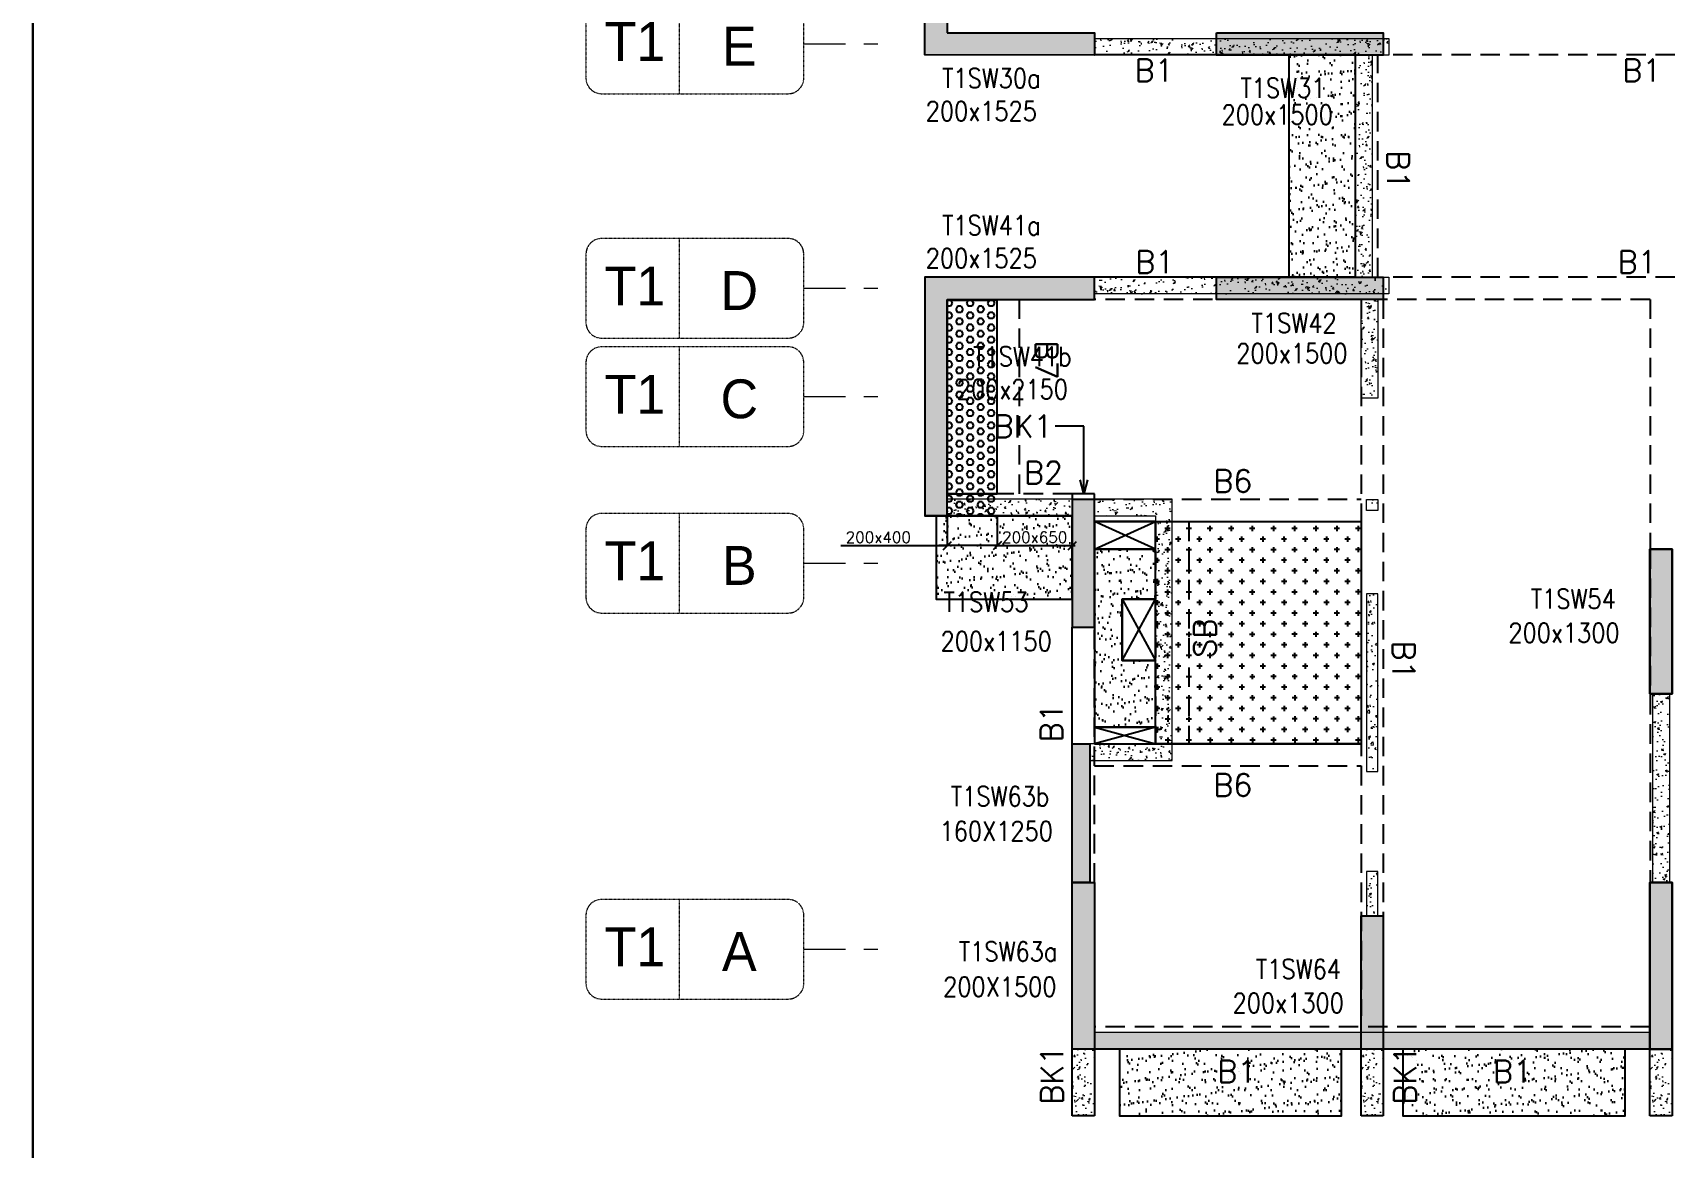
# Model space of a CAD drawing. Header units: millimetres. Extents: x 1078357 to 2594950, y -4969473 to -4636555.
# Drawn here: x 1460146 to 1474899, y -4670849 to -4660808 of the extents above; entities that cross this region are included whole.
import ezdxf
from ezdxf.enums import TextEntityAlignment as Align

# ---------------------------------------------------------------- set-up
doc = ezdxf.new("R2010")
doc.units = ezdxf.units.MM
doc.header["$PDMODE"] = 35
for name, pattern in [('CENTER', [2, 1.25, -0.25, 0.25, -0.25]), ('CONTINOUS', [0]), ('DGN STYLE 7', [8.34, 3.75, -1.67, 1.25, -1.67]), ('HIDDEN', [0.375, 0.25, -0.125]), ('New Retail block$0$CONTINOUS', [0])]:
    doc.linetypes.add(name, pattern=pattern)
doc.layers.get('0').update_dxf_attribs({"lineweight": 0})
doc.layers.get('Defpoints').update_dxf_attribs({"lineweight": 0})
for name, color, linetype, lineweight in [('A-_ANOTDIMA_D-', 6, 'Continuous', 13), ('A-_ANOTGRID_E-', 8, 'DGN STYLE 7', 13), ('Boundary', 40, 'Continuous', 30), ('COL. NO.', 30, 'Continuous', 25), ('COL. SIZE', 7, 'Continuous', 25), ('DIM', 9, 'Continuous', 25), ('GRID LINE', 8, 'Continuous', 0), ('HATCH', 8, 'Continuous', 30), ('S-NON STR RCC WALL', 8, 'Continuous', 0)]:
    doc.layers.add(name, color=color, linetype=linetype, lineweight=lineweight)
for name, color, linetype in [('B-200x325', 201, 'HIDDEN'), ('B-200x375', 41, 'HIDDEN'), ('B-200x400', 44, 'HIDDEN'), ('B-200x650', 241, 'HIDDEN'), ('B-300xSLAB THK.', 151, 'Continuous'), ('BK1-200x650', 241, 'HIDDEN'), ('DC BEAM NO.', 7, 'Continuous'), ('DROP SLAB', 8, 'Continuous'), ('S-COLUMN_SHEAR WALL', 1, 'Continuous'), ('S-PROJECTION', 54, 'New Retail block$0$CONTINOUS'), ('SLAB FOLD', 8, 'Continuous')]:
    doc.layers.add(name, color=color, linetype=linetype)
doc.styles.add('Roman', font='romans')
doc.styles.add('ROMANS', font='romans.shx', dxfattribs={"width": 0.85})
doc.styles.get("Standard").update_dxf_attribs({"font": 'Adani Regular.ttf', "height": 500})
doc.dimstyles.new('HARESH', dxfattribs={"dimtxt": 150, "dimasz": 75, "dimexe": 0, "dimexo": 0, "dimgap": 25, "dimtad": 1, "dimdec": 0, "dimdsep": 46, "dimtxsty": 'Roman', "dimblk": 'OBLIQUE', "dimcen": 225, "dimdle": 25, "dimclrd": 2, "dimclre": 2, "dimclrt": 7, "dimadec": 8, "dimazin": 1, "dimtfac": 1, "dimtdec": 0, "dimtmove": 0, "dimatfit": 0, "dimfxl": 1, "dimlwd": -1, "dimlwe": -1, "dimarcsym": 0})
pattern_1 = [(50, (-4869896.11, 23389624.3), (182.184669, -15.9390855), [19.05, -209.55]), (355, (-4869896.11, 23389624.3), (-35.2434214, 191.0568452), [15.24, -167.6405842]), (100.4514447, (-4869880.93, 23389622.96), (146.9412471, 175.1177519), [16.1900088, -178.0902446]), (46.1842, (-4869896.11, 23389675.1), (271.0790409, -42.042328), [28.575, -314.325]), (96.6355576, (-4869873.52, 23389671.6), (237.404134, 247.4261246), [24.2850231, -267.1356082]), (351.1841512, (-4869896.1, 23389675.1), (237.404134, 247.4261246), [22.859967, -251.459732]), (21, (-4869870.71, 23389662.4), (151.6143913, -102.2651982), [19.05, -209.55]), (326, (-4869870.71, 23389662.4), (61.8020283, 184.1879661), [15.24, -167.64]), (71.451445, (-4869858.08, 23389653.87), (213.4164193, 81.9227689), [16.1900088, -178.0899376]), (37.5, (-4869896.11, 23389624.29), (3.08860325, 84.55503887), [0, -165.608, 0, -170.18, 0, -168.275]), (7.5, (-4869896.11, 23389624.29), (66.8196625, 100.18057482), [0, -97.028, 0, -161.798, 0, -64.135]), (327.5, (-4869952.754, 23389624.29), (135.59059517, -5.728744), [0, -63.5, 0, -198.12, 0, -262.89]), (317.5, (-4869978.15, 23389624.29), (148.1291814, 25.42649103), [0, -82.55, 0, -131.572, 0, -186.69])]

# ---------------------------------------------------------------- blocks, each defined once
blk = doc.blocks.new('_Oblique')
at = {"color": 0, "linetype": 'ByBlock', "lineweight": -2}
blk.add_line((-0.5, -0.5), (0.5, 0.5), dxfattribs=at)
blk = doc.blocks.new('*D1344')
at = {"layer": 'Defpoints', "color": 0, "ltscale": 700, "transparency": 16777216}
for p in [(1468375, -4665158, 0), (1468825, -4665158, 0), (1468375, -4665424)]:
    blk.add_point(p, dxfattribs=at)
at = {"layer": 'DIM', "color": 2, "ltscale": 700, "transparency": 16777216}
for p, q in [((1468375, -4665158), (1468375, -4665424)), ((1468825, -4665158), (1468825, -4665424)), ((1467418, -4665424), (1468375, -4665424)), ((1468375, -4665424), (1468300, -4665424)), ((1468825, -4665424), (1468375, -4665424)), ((1468825, -4665424), (1468375, -4665424)), ((1468825, -4665424), (1468900, -4665424))]:
    blk.add_line(p, q, dxfattribs=at)
at = {"layer": 'DIM', "color": 2, "ltscale": 700, "transparency": 16777216, "xscale": 75, "yscale": 75, "zscale": 75}
blk.add_blockref('_Oblique', (1468375, -4665424), dxfattribs=at)
at = {"layer": 'DIM', "color": 2, "ltscale": 700, "transparency": 16777216, "xscale": 75, "yscale": 75, "zscale": 75, "rotation": 180}
blk.add_blockref('_Oblique', (1468825, -4665424), dxfattribs=at)
at = {"layer": 'DIM', "color": 7, "ltscale": 700, "transparency": 16777216, "insert": (1467755, -4665349), "char_height": 150, "attachment_point": 5, "style": 'Roman'}
blk.add_mtext('{\\H0.666667x;200x400}', dxfattribs=at)
blk = doc.blocks.new('*D1345')
at = {"layer": 'Defpoints', "color": 0, "ltscale": 700, "transparency": 16777216}
for p in [(1468825, -4665158), (1469500, -4665158, 0), (1469500, -4665424)]:
    blk.add_point(p, dxfattribs=at)
at = {"layer": 'DIM', "color": 2, "ltscale": 700, "transparency": 16777216}
for p, q in [((1468825, -4665158), (1468825, -4665424)), ((1469500, -4665158), (1469500, -4665424)), ((1468800, -4665424), (1469525, -4665424))]:
    blk.add_line(p, q, dxfattribs=at)
at = {"layer": 'DIM', "color": 2, "ltscale": 700, "transparency": 16777216, "xscale": 75, "yscale": 75, "zscale": 75, "rotation": 180}
blk.add_blockref('_Oblique', (1468825, -4665424), dxfattribs=at)
at = {"layer": 'DIM', "color": 2, "ltscale": 700, "transparency": 16777216, "xscale": 75, "yscale": 75, "zscale": 75}
blk.add_blockref('_Oblique', (1469500, -4665424), dxfattribs=at)
at = {"layer": 'DIM', "color": 7, "ltscale": 700, "transparency": 16777216, "insert": (1469162, -4665349), "char_height": 150, "attachment_point": 5, "style": 'Roman'}
blk.add_mtext('{\\H0.666667x;200x650}', dxfattribs=at)
blk = doc.blocks.new('G$CD63B60BD')
at = {"layer": 'COL. NO.', "linetype": 'Continuous', "style": 'ROMANS', "width": 0.85}
for s, p in [('T1SW30a', (-1171, 8653, -320)), ('T1SW31', (1514, 8565, -320)), ('T1SW41a', (-1171, 7329, -320)), ('T1SW42', (1615, 6449, -320)), ('T1SW41b', (-891, 6149, -320)), ('T1SW54', (4127, 3966, -320)), ('T1SW53', (-1158, 3938, -320)), ('T1SW63b', (-1092, 2189, 0)), ('T1SW63a', (-1020, 792, 0)), ('T1SW64', (1654, 634, -320))]:
    blk.add_text(s, height=175, dxfattribs=at).set_placement(p)
at = {"layer": 'COL. SIZE', "linetype": 'Continuous', "style": 'ROMANS', "width": 0.85}
for s, p in [('200x1525', (-1318, 8357, -320)), ('200x1500', (1345, 8325, -320)), ('200x1525', (-1318, 7033, -320)), ('200x1500', (1477, 6177, -320)), ('200x2150', (-1039, 5853, -320)), ('200x1300', (3926, 3661, -320)), ('200x1150', (-1184, 3585, -320)), ('160X1250', (-1193, 1876, 0)), ('200X1500', (-1161, 475, 0)), ('200x1300', (1444, 329, -320))]:
    blk.add_text(s, height=175, dxfattribs=at).set_placement(p)
blk = doc.blocks.new('Tower grid nomenclature-ex')
at = {"layer": 'A-_ANOTGRID_E-'}
blk.add_lwpolyline([(-1250, -600), (1750, -600, 0.414214), (2000, -350), (2000, 750, 0.414214), (1750, 1000), (-1250, 1000, 0.414214), (-1500, 750), (-1500, -350, 0.414214)], format="xyb", close=True, dxfattribs=at)
blk.add_lwpolyline([(0, 1000), (0, -600)], dxfattribs=at)
at = {"layer": 'A-_ANOTGRID_E-', "flags": 8}
for p in [(-1235, 400), (1788, 400)]:
    blk.add_attdef('GRID', text='', height=625, dxfattribs=at).set_placement(p, align=Align.MIDDLE_CENTER)
blk = doc.blocks.new('T1')
at = {"layer": 'GRID LINE', "linetype": 'DGN STYLE 7', "ltscale": 100, "elevation": 0}
for points in [[(37120, -40093), (37927, -40093)], [(37120, -42293), (37927, -42293)], [(37120, -43268), (37927, -43268)], [(37120, -44768), (37927, -44768)], [(37120, -48243), (37927, -48243)]]:
    blk.add_lwpolyline(points, dxfattribs=at)
at = {"layer": 'GRID LINE'}
ref = blk.add_blockref('Tower grid nomenclature-ex', (36000, -40205, 0), dxfattribs=dict(at, xscale=0.56, yscale=0.56, zscale=0.56))
ref.add_attrib('GRID', 'E', dxfattribs={"layer": 'A-_ANOTGRID_E-', "height": 350}).set_placement((36540, -40113, 0), align=Align.MIDDLE_CENTER)
ref.add_attrib('GRID', 'T1', dxfattribs={"layer": 'A-_ANOTGRID_E-', "height": 350}).set_placement((35601, -40072, 0), align=Align.MIDDLE_CENTER)
ref = blk.add_blockref('Tower grid nomenclature-ex', (36000, -42405, 0), dxfattribs=dict(at, xscale=0.56, yscale=0.56, zscale=0.56))
ref.add_attrib('GRID', 'D', dxfattribs={"layer": 'A-_ANOTGRID_E-', "height": 350}).set_placement((36540, -42313, 0), align=Align.MIDDLE_CENTER)
ref.add_attrib('GRID', 'T1', dxfattribs={"layer": 'A-_ANOTGRID_E-', "height": 350}).set_placement((35601, -42272, 0), align=Align.MIDDLE_CENTER)
ref = blk.add_blockref('Tower grid nomenclature-ex', (36000, -43380, 0), dxfattribs=dict(at, xscale=0.56, yscale=0.56, zscale=0.56))
ref.add_attrib('GRID', 'C', dxfattribs={"layer": 'A-_ANOTGRID_E-', "height": 350}).set_placement((36540, -43288, 0), align=Align.MIDDLE_CENTER)
ref.add_attrib('GRID', 'T1', dxfattribs={"layer": 'A-_ANOTGRID_E-', "height": 350}).set_placement((35601, -43247, 0), align=Align.MIDDLE_CENTER)
ref = blk.add_blockref('Tower grid nomenclature-ex', (36000, -44880, 0), dxfattribs=dict(at, xscale=0.56, yscale=0.56, zscale=0.56))
ref.add_attrib('GRID', 'B', dxfattribs={"layer": 'A-_ANOTGRID_E-', "height": 350}).set_placement((36540, -44788, 0), align=Align.MIDDLE_CENTER)
ref.add_attrib('GRID', 'T1', dxfattribs={"layer": 'A-_ANOTGRID_E-', "height": 350}).set_placement((35601, -44747, 0), align=Align.MIDDLE_CENTER)
ref = blk.add_blockref('Tower grid nomenclature-ex', (36000, -48355, 0), dxfattribs=dict(at, xscale=0.56, yscale=0.56, zscale=0.56))
ref.add_attrib('GRID', 'A', dxfattribs={"layer": 'A-_ANOTGRID_E-', "height": 350}).set_placement((36540, -48263, 0), align=Align.MIDDLE_CENTER)
ref.add_attrib('GRID', 'T1', dxfattribs={"layer": 'A-_ANOTGRID_E-', "height": 350}).set_placement((35601, -48222, 0), align=Align.MIDDLE_CENTER)

msp = doc.modelspace()

# ---------------------------------------------------------------- hatches: boundary and pattern name
at = {"layer": 'DROP SLAB'}
h = msp.add_hatch(dxfattribs=at)
h.set_pattern_fill('CROSS', color=8, scale=15, angle=0.03079)
h.set_pattern_definition([(180.03079016, (-12767164.52, 56223840.43), (-95.19879988, -95.30117261), [47.625, -142.875]), (270.03079016, (-12767188.34, 56223864.23), (95.30117261, -95.19879988), [47.625, -142.875])])
h.paths.add_polyline_path([(1470249.4, -4665207.8), (1472099.3, -4665207.8), (1472099.3, -4667207.6), (1470249.4, -4667207.6)])
at = {"layer": 'HATCH'}
h = msp.add_hatch(dxfattribs=at)
h.set_pattern_fill('AR-SAND', color=8, scale=3, angle=179.97015)
h.set_pattern_definition([(37.4701541, (-2445633.65, 14020281.48), (-4.72361136, 146.8264517), [0, -115.824, 0, -129.54, 0, -123.825]), (7.4701541, (-2445633.65, 14020281.48), (134.9689868, 214.9772528), [0, -62.484, 0, -104.394, 0, -40.005]), (327.4701541, (-2445727.38, 14020281.53), (237.2979035, 0.3075449), [0, -38.1, 0, -137.16, 0, -179.07]), (317.4701541, (-2445727.38, 14020281.53), (229.1017424, 66.759465), [0, -19.05, 0, -89.916, 0, -102.87])])
h.paths.add_polyline_path([(1472049.6, -4661008), (1471449.6, -4661008), (1471449.6, -4663007.9), (1472049.6, -4663007.9)])
h = msp.add_hatch(dxfattribs=at)
h.set_pattern_fill('AR-SAND', color=8, scale=3, angle=179.97015)
h.set_pattern_definition([(37.4701541, (-2456133.58, 14017531.56), (-4.72361136, 146.8264517), [0, -115.824, 0, -129.54, 0, -123.825]), (7.4701541, (-2456133.58, 14017531.56), (134.9689868, 214.9772528), [0, -62.484, 0, -104.394, 0, -40.005]), (327.4701541, (-2456227.3, 14017531.61), (237.2979035, 0.3075449), [0, -38.1, 0, -137.16, 0, -179.07]), (317.4701541, (-2456227.3, 14017531.61), (229.1017424, 66.759465), [0, -19.05, 0, -89.916, 0, -102.87])])
h.paths.add_polyline_path([(1469499.7, -4665157.8), (1468274.4, -4665157.8), (1468274.4, -4665907.8), (1469499.7, -4665907.8)])
h = msp.add_hatch(dxfattribs=at)
h.set_pattern_fill('AR-SAND', color=8, scale=3, angle=180.02985)
h.set_pattern_definition([(37.47015413, (-3552133.61, 18701550.77), (-4.72361136, 146.8264517), [0, -115.824, 0, -129.54, 0, -123.825]), (7.4701541, (-3552133.61, 18701550.77), (134.9689868, 214.9772528), [0, -62.484, 0, -104.394, 0, -40.005]), (327.4701541, (-3552227.34, 18701550.82), (237.2979035, 0.3075449), [0, -38.1, 0, -137.16, 0, -179.07]), (317.4701541, (-3552227.34, 18701550.82), (229.1017424, 66.759465), [0, -19.05, 0, -89.916, 0, -102.87])])
h.paths.add_polyline_path([(1469699.4, -4667057.9), (1470249.4, -4667057.9), (1470249.4, -4666457.8), (1469949.4, -4666457.8), (1469949.4, -4665907.9), (1470249.4, -4665907.9), (1470249.4, -4665457.9), (1469699.4, -4665457.9)])
h = msp.add_hatch(dxfattribs=at)
h.set_pattern_fill('AR-SAND', color=8, scale=3, angle=179.97015)
h.set_pattern_definition([(37.47015413, (-3545608.38, 18701550.75), (-4.72361136, 146.8264517), [0, -115.824, 0, -129.54, 0, -123.825]), (7.4701541, (-3545608.38, 18701550.75), (134.9689868, 214.9772528), [0, -62.484, 0, -104.394, 0, -40.005]), (327.4701541, (-3545702.11, 18701550.8), (237.2979035, 0.3075449), [0, -38.1, 0, -137.16, 0, -179.07]), (317.4701541, (-3545702.1, 18701550.8), (229.1017424, 66.759465), [0, -19.05, 0, -89.916, 0, -102.87])])
h.paths.add_polyline_path([(1471924.6, -4669957.9), (1469924.6, -4669957.9), (1469924.6, -4670557.9), (1471924.6, -4670557.9)])
h = msp.add_hatch(dxfattribs=at)
h.set_pattern_fill('AR-SAND', color=8, scale=3, angle=179.97015)
h.set_pattern_definition([(37.47015413, (-3548158.38, 18701550.75), (-4.72361136, 146.8264517), [0, -115.824, 0, -129.54, 0, -123.825]), (7.4701541, (-3548158.38, 18701550.75), (134.9689868, 214.9772528), [0, -62.484, 0, -104.394, 0, -40.005]), (327.4701541, (-3548252.11, 18701550.8), (237.2979035, 0.3075449), [0, -38.1, 0, -137.16, 0, -179.07]), (317.4701541, (-3548252.1, 18701550.8), (229.1017424, 66.759465), [0, -19.05, 0, -89.916, 0, -102.87])])
h.paths.add_polyline_path([(1474474.6, -4669957.9), (1472474.6, -4669957.9), (1472474.6, -4670557.9), (1474474.6, -4670557.9)])
at = {"layer": 'S-COLUMN_SHEAR WALL', "lineweight": 25, "extrusion": (1.00316e-06, 1.91639e-11, 1)}
h = msp.add_hatch(color=1, dxfattribs=at)
h.dxf.hatch_style = 1
h.paths.add_polyline_path([(1468374.4, -4660807.8), (1469699.4, -4660807.9), (1469699.4, -4661007.9), (1468174.4, -4661007.8), (1468174.4, -4658857.8), (1468374.4, -4658857.8)])
at = {"layer": 'S-COLUMN_SHEAR WALL', "lineweight": 25}
h = msp.add_hatch(color=1, dxfattribs=at)
h.dxf.hatch_style = 1
h.paths.add_polyline_path([(1470799.4, -4660807.9), (1472299.4, -4660807.9), (1472299.4, -4661007.9), (1470799.4, -4661007.9)])
at = {"layer": 'S-COLUMN_SHEAR WALL', "lineweight": 25, "extrusion": (1.00316e-06, -2.11765e-11, 1)}
h = msp.add_hatch(color=1, dxfattribs=at)
h.dxf.hatch_style = 1
h.paths.add_polyline_path([(1468374.4, -4663207.8), (1469699.4, -4663207.9), (1469699.4, -4663007.9), (1468174.4, -4663007.8), (1468174.4, -4665157.8), (1468374.4, -4665157.8)])
at = {"layer": 'S-COLUMN_SHEAR WALL', "lineweight": 25}
h = msp.add_hatch(color=1, dxfattribs=at)
h.dxf.hatch_style = 1
h.paths.add_polyline_path([(1470799.4, -4663007.9), (1472299.4, -4663007.9), (1472299.4, -4663207.9), (1470799.4, -4663207.9)])
at = {"layer": 'S-COLUMN_SHEAR WALL', "lineweight": 25, "extrusion": (1.00316e-06, -2.11765e-11, 1)}
h = msp.add_hatch(color=1, dxfattribs=at)
h.dxf.hatch_style = 1
h.paths.add_polyline_path([(1469699.4, -4665007.9), (1469499.4, -4665007.9), (1469499.4, -4666157.9), (1469699.4, -4666157.9)])
h = msp.add_hatch(color=1, dxfattribs=at)
h.dxf.hatch_style = 1
h.paths.add_polyline_path([(1474899.4, -4665457.9), (1474699.4, -4665457.9), (1474699.4, -4666757.9), (1474899.4, -4666757.9)])
at = {"layer": 'S-COLUMN_SHEAR WALL', "lineweight": 25, "extrusion": (-1.00316e-06, -1.91639e-11, 1)}
h = msp.add_hatch(color=1, dxfattribs=at)
h.dxf.hatch_style = 1
h.paths.add_polyline_path([(1474699.4, -4665457.9), (1474899.4, -4665457.9), (1474899.4, -4666757.9), (1474699.4, -4666757.9)])
at = {"layer": 'S-COLUMN_SHEAR WALL', "lineweight": 25, "extrusion": (1.00316e-06, -2.11765e-11, 1)}
h = msp.add_hatch(color=1, dxfattribs=at)
h.dxf.hatch_style = 1
h.paths.add_polyline_path([(1469659.4, -4668457.9), (1469499.4, -4668457.9), (1469499.4, -4667207.7), (1469659.4, -4667207.7)])
h = msp.add_hatch(color=1, dxfattribs=at)
h.dxf.hatch_style = 1
h.paths.add_polyline_path([(1469699.4, -4669957.9), (1469499.4, -4669957.9), (1469499.4, -4668457.9), (1469699.4, -4668457.9)])
at = {"layer": 'S-COLUMN_SHEAR WALL', "lineweight": 25, "extrusion": (-1.00316e-06, -1.91639e-11, 1)}
h = msp.add_hatch(color=1, dxfattribs=at)
h.dxf.hatch_style = 1
h.paths.add_polyline_path([(1474699.4, -4669957.9), (1474899.4, -4669957.9), (1474899.4, -4668457.9), (1474699.4, -4668457.9)])
at = {"layer": 'S-COLUMN_SHEAR WALL', "lineweight": 25, "extrusion": (1.00316e-06, -2.11765e-11, 1)}
h = msp.add_hatch(color=1, dxfattribs=at)
h.dxf.hatch_style = 1
h.paths.add_polyline_path([(1474899.4, -4669957.9), (1474699.4, -4669957.9), (1474699.4, -4668457.9), (1474899.4, -4668457.9)])
at = {"layer": 'S-COLUMN_SHEAR WALL', "lineweight": 25}
h = msp.add_hatch(color=1, dxfattribs=at)
h.dxf.hatch_style = 1
h.paths.add_polyline_path([(1472299.4, -4668757.9), (1472299.4, -4669957.9), (1472099.4, -4669957.9), (1472099.4, -4668757.9)])
at = {"layer": 'S-NON STR RCC WALL'}
h = msp.add_hatch(dxfattribs=at)
h.set_pattern_fill('AR-CONC', color=256, angle=180)
h.set_pattern_definition([(50, (-3779736.14, 18705605.1), (182.184669, -15.9390855), [19.05, -209.55]), (355, (-3779736.14, 18705605.1), (-35.2434214, 191.0568452), [15.24, -167.6405842]), (100.4514447, (-3779720.96, 18705603.77), (146.9412471, 175.1177519), [16.1900088, -178.0902446]), (46.1842, (-3779736.14, 18705655.9), (271.0790409, -42.042328), [28.575, -314.325]), (96.6355576, (-3779713.55, 18705652.4), (237.404134, 247.4261246), [24.285023, -267.135608]), (351.1841512, (-3779736.14, 18705655.9), (237.404134, 247.4261246), [22.859967, -251.459732]), (21, (-3779710.74, 18705643.2), (151.6143913, -102.2651982), [19.05, -209.55]), (326, (-3779710.74, 18705643.2), (61.8020283, 184.1879661), [15.24, -167.64]), (71.451445, (-3779698.1, 18705634.68), (213.4164193, 81.9227689), [16.1900088, -178.0899376]), (37.5, (-3779736.14, 18705605.1), (3.08860325, 84.55503887), [0, -165.608, 0, -170.18, 0, -168.275]), (7.5, (-3779736.14, 18705605.1), (66.8196625, 100.18057482), [0, -97.028, 0, -161.798, 0, -64.135]), (327.5, (-3779792.784, 18705605.1), (135.59059517, -5.728744), [0, -63.5, 0, -198.12, 0, -262.89]), (317.5, (-3779818.18, 18705605.1), (148.1291814, 25.42649103), [0, -82.55, 0, -131.572, 0, -186.69])])
h.paths.add_polyline_path([(1469699.6, -4661007.9), (1469699.6, -4660857.9), (1472349.6, -4660857.9), (1472349.6, -4661007.9), (1472199.6, -4661007.9), (1472199.6, -4663007.9), (1472349.6, -4663007.9), (1472349.6, -4663157.9), (1469699.6, -4663157.9), (1469699.6, -4663007.9), (1472049.6, -4663007.9), (1472049.6, -4661007.9)])
h = msp.add_hatch(dxfattribs=at)
h.set_pattern_fill('AR-CONC', color=256, angle=180)
h.set_pattern_definition([(50, (-5979435.6, 28070353.45), (182.184669, -15.93908554), [19.05, -209.55]), (355, (-5979435.6, 28070353.45), (-35.2434214, 191.0568452), [15.24, -167.6405842]), (100.4514447, (-5979420.41, 28070352.12), (146.9412471, 175.1177519), [16.1900088, -178.0902446]), (46.1842, (-5979435.6, 28070404.25), (271.0790409, -42.042328), [28.575, -314.325]), (96.6355576, (-5979413, 28070400.75), (237.404134, 247.4261246), [24.2850231, -267.1356082]), (351.1841512, (-5979435.6, 28070404.25), (237.404134, 247.4261246), [22.859967, -251.459732]), (21, (-5979410.2, 28070391.55), (151.6143913, -102.2651982), [19.05, -209.55]), (326, (-5979410.2, 28070391.55), (61.8020283, 184.1879661), [15.24, -167.64]), (71.451445, (-5979397.56, 28070383.03), (213.4164193, 81.9227689), [16.1900088, -178.0899376]), (37.5, (-5979435.595, 28070353.45), (3.08860325, 84.55503887), [0, -165.608, 0, -170.18, 0, -168.275]), (7.5, (-5979435.595, 28070353.45), (66.8196625, 100.18057482), [0, -97.028, 0, -161.798, 0, -64.135]), (327.5, (-5979492.24, 28070353.45), (135.59059517, -5.72874399), [0, -63.5, 0, -198.12, 0, -262.89]), (317.5, (-5979517.64, 28070353.45), (148.1291814, 25.42649103), [0, -82.55, 0, -131.572, 0, -186.69])])
h.paths.add_polyline_path([(1472099.6, -4663207.9), (1472249.6, -4663207.9), (1472249.6, -4664097.8), (1472099.6, -4664097.8)])
h = msp.add_hatch(dxfattribs=at)
h.set_pattern_fill('AR-CONC', color=256, angle=180)
h.set_pattern_definition(pattern_1)
h.paths.add_polyline_path([(1468374.6, -4665157.7), (1469499.6, -4665157.7), (1469499.6, -4665007.7), (1468374.6, -4665007.7)])
h = msp.add_hatch(dxfattribs=at)
h.set_pattern_fill('AR-CONC', color=256, angle=180)
h.set_pattern_definition(pattern_1)
h.paths.add_polyline_path([(1470399.6, -4667357.7), (1470399.6, -4665007.7), (1469699.6, -4665007.7), (1469699.6, -4665157.7), (1470249.6, -4665157.7), (1470249.6, -4667207.7), (1469649.6, -4667207.7), (1469649.6, -4667207.7), (1469659.6, -4667207.7), (1469659.6, -4667357.7)])
h = msp.add_hatch(dxfattribs=at)
h.set_pattern_fill('AR-CONC', color=256, angle=180)
h.set_pattern_definition([(50, (2569424.11, -9300039.72), (182.184669, -15.9390855), [19.05, -209.55]), (355, (2569424.1, -9300039.72), (-35.2434214, 191.056845), [15.24, -167.640584]), (100.4514447, (2569439.29, -9300041.05), (146.941247, 175.117752), [16.190009, -178.0902446]), (46.1842, (2569424.1, -9299988.92), (271.079041, -42.042328), [28.575, -314.325]), (96.6355576, (2569446.7, -9299992.42), (237.404134, 247.426125), [24.285023, -267.135608]), (351.184151, (2569424.1, -9299988.92), (237.404134, 247.426125), [22.859967, -251.459732]), (21, (2569449.51, -9300001.62), (151.6143913, -102.265198), [19.05, -209.55]), (326, (2569449.5, -9300001.62), (61.802028, 184.187966), [15.24, -167.64]), (71.451445, (2569462.14, -9300010.14), (213.416419, 81.922769), [16.190009, -178.0899376]), (37.5, (2569424.11, -9300039.72), (3.08860325, 84.5550389), [0, -165.608, 0, -170.18, 0, -168.275]), (7.5, (2569424.11, -9300039.72), (66.8196625, 100.1805748), [0, -97.028, 0, -161.798, 0, -64.135]), (327.5, (2569367.466, -9300039.72), (135.5905952, -5.728744), [0, -63.5, 0, -198.12, 0, -262.89]), (317.5, (2569342.07, -9300039.72), (148.1291814, 25.426491), [0, -82.55, 0, -131.572, 0, -186.69])])
h.paths.add_polyline_path([(1472149.6, -4665007.9), (1472249.6, -4665007.9), (1472249.6, -4665107.9), (1472149.6, -4665107.9)])
h = msp.add_hatch(dxfattribs=at)
h.set_pattern_fill('AR-CONC', color=256, angle=180)
h.set_pattern_definition([(50, (2569437.32, -9298675.05), (182.184669, -15.9390855), [19.05, -209.55]), (355, (2569437.32, -9298675.05), (-35.2434214, 191.056845), [15.24, -167.640584]), (100.4514447, (2569452.5, -9298676.38), (146.941247, 175.117752), [16.190009, -178.0902446]), (46.1842, (2569437.32, -9298624.25), (271.079041, -42.042328), [28.575, -314.325]), (96.6355576, (2569459.9, -9298627.76), (237.404134, 247.426125), [24.285023, -267.135608]), (351.184151, (2569437.32, -9298624.25), (237.404134, 247.426125), [22.859967, -251.459732]), (21, (2569462.72, -9298636.95), (151.6143913, -102.265198), [19.05, -209.55]), (326, (2569462.72, -9298636.95), (61.802028, 184.187966), [15.24, -167.64]), (71.451445, (2569475.36, -9298645.48), (213.416419, 81.922769), [16.190009, -178.0899376]), (37.5, (2569437.32, -9298675.054), (3.08860325, 84.5550389), [0, -165.608, 0, -170.18, 0, -168.275]), (7.5, (2569437.32, -9298675.05), (66.8196625, 100.1805748), [0, -97.028, 0, -161.798, 0, -64.135]), (327.5, (2569380.68, -9298675.054), (135.5905952, -5.728744), [0, -63.5, 0, -198.12, 0, -262.89]), (317.5, (2569355.28, -9298675.05), (148.1291814, 25.426491), [0, -82.55, 0, -131.572, 0, -186.69])])
h.paths.add_polyline_path([(1472149.6, -4667457.9), (1472249.6, -4667457.9), (1472249.6, -4665857.9), (1472149.6, -4665857.9)])
at = {"layer": 'S-NON STR RCC WALL', "ltscale": 700}
h = msp.add_hatch(dxfattribs=at)
h.set_pattern_fill('AR-CONC', color=256)
h.set_pattern_definition([(50, (341608.27, 61096.9), (182.184669, -15.9390855), [19.05, -209.55]), (355, (341608.27, 61096.9), (-35.2434214, 191.056845), [15.24, -167.640584]), (100.4514447, (341623.45, 61095.57), (146.941247, 175.117752), [16.190009, -178.0902446]), (46.1842, (341608.27, 61147.7), (271.079041, -42.042328), [28.575, -314.325]), (96.6355576, (341630.86, 61144.2), (237.404134, 247.426125), [24.285023, -267.135608]), (351.184151, (341608.27, 61147.7), (237.404134, 247.426125), [22.859967, -251.459732]), (21, (341633.67, 61135), (151.6143913, -102.265198), [19.05, -209.55]), (326, (341633.67, 61135), (61.802028, 184.187966), [15.24, -167.64]), (71.451445, (341646.3, 61126.47), (213.416419, 81.922769), [16.190009, -178.0899376]), (37.5, (341608.27, 61096.894), (3.08860325, 84.5550389), [0, -165.608, 0, -170.18, 0, -168.275]), (7.5, (341608.27, 61096.89), (66.8196625, 100.1805748), [0, -97.028, 0, -161.798, 0, -64.135]), (327.5, (341551.63, 61096.894), (135.5905952, -5.728744), [0, -63.5, 0, -198.12, 0, -262.89]), (317.5, (341526.23, 61096.89), (148.1291814, 25.426491), [0, -82.55, 0, -131.572, 0, -186.69])])
h.paths.add_polyline_path([(1474724.6, -4666757.8), (1474874.6, -4666757.8), (1474874.6, -4668457.8), (1474724.6, -4668457.8)])
at = {"layer": 'S-NON STR RCC WALL'}
h = msp.add_hatch(dxfattribs=at)
h.set_pattern_fill('AR-CONC', color=256, angle=180)
h.set_pattern_definition([(50, (1472212.6, -4614655.87), (182.18467, -15.9391), [19.05, -209.55]), (355, (1472212.6, -4614655.87), (-35.2434, 191.05685), [15.24, -167.6406]), (100.45144, (1472227.79, -4614657.2), (146.94125, 175.11775), [16.19, -178.09024]), (46.1842, (1472212.6, -4614605.07), (271.079, -42.0423), [28.575, -314.325]), (96.63556, (1472235.2, -4614608.57), (237.4041, 247.4261), [24.285, -267.1356]), (351.18415, (1472212.6, -4614605.07), (237.4041, 247.4261), [22.86, -251.4597]), (21, (1472238, -4614617.77), (151.6144, -102.2652), [19.05, -209.55]), (326, (1472238, -4614617.77), (61.802, 184.18797), [15.24, -167.64]), (71.45144, (1472250.64, -4614626.29), (213.4164, 81.92277), [16.19, -178.08994]), (37.5, (1472212.606, -4614655.87), (3.0886, 84.55504), [0, -165.608, 0, -170.18, 0, -168.275]), (7.5, (1472212.61, -4614655.87), (66.81966, 100.18057), [0, -97.028, 0, -161.798, 0, -64.135]), (327.5, (1472155.964, -4614655.87), (135.590595, -5.72874), [0, -63.5, 0, -198.12, 0, -262.89]), (317.5, (1472130.56, -4614655.87), (148.12918, 25.4265), [0, -82.55, 0, -131.572, 0, -186.69])])
h.paths.add_polyline_path([(1472149.6, -4668758.1), (1472249.6, -4668758.1), (1472249.6, -4668357.9), (1472149.6, -4668357.9)])
h = msp.add_hatch(dxfattribs=at)
h.set_pattern_fill('AR-CONC', color=256, angle=180)
h.set_pattern_definition([(50, (-5967120.83, 28073643.48), (182.184669, -15.93908554), [19.05, -209.55]), (355, (-5967120.83, 28073643.48), (-35.2434214, 191.0568452), [15.24, -167.6405842]), (100.4514447, (-5967105.65, 28073642.15), (146.9412471, 175.1177519), [16.1900088, -178.0902446]), (46.1842, (-5967120.83, 28073694.28), (271.0790409, -42.042328), [28.575, -314.325]), (96.6355576, (-5967098.24, 28073690.78), (237.404134, 247.4261246), [24.2850231, -267.1356082]), (351.1841512, (-5967120.83, 28073694.28), (237.404134, 247.4261246), [22.859967, -251.459732]), (21, (-5967095.43, 28073681.58), (151.6143913, -102.2651982), [19.05, -209.55]), (326, (-5967095.43, 28073681.58), (61.8020283, 184.1879661), [15.24, -167.64]), (71.451445, (-5967082.8, 28073673.06), (213.4164193, 81.9227689), [16.1900088, -178.0899376]), (37.5, (-5967120.83, 28073643.48), (3.08860325, 84.55503887), [0, -165.608, 0, -170.18, 0, -168.275]), (7.5, (-5967120.83, 28073643.48), (66.8196625, 100.18057482), [0, -97.028, 0, -161.798, 0, -64.135]), (327.5, (-5967177.47, 28073643.48), (135.59059517, -5.72874399), [0, -63.5, 0, -198.12, 0, -262.89]), (317.5, (-5967202.87, 28073643.48), (148.1291814, 25.42649103), [0, -82.55, 0, -131.572, 0, -186.69])])
h.paths.add_polyline_path([(1469702.5, -4669957.7), (1474699.6, -4669957.7), (1474699.6, -4669807.7), (1469702.5, -4669807.7)])
h = msp.add_hatch(dxfattribs=at)
h.set_pattern_fill('AR-CONC', color=256, angle=180)
h.set_pattern_definition([(50, (-8160672.91, 37569149.47), (182.184669, -15.93908554), [19.05, -209.55]), (355, (-8160672.91, 37569149.47), (-35.2434214, 191.0568452), [15.24, -167.6405842]), (100.4514447, (-8160657.73, 37569148.14), (146.9412471, 175.1177519), [16.1900088, -178.0902446]), (46.1842, (-8160672.91, 37569200.27), (271.0790409, -42.0423279), [28.575, -314.325]), (96.6355576, (-8160650.32, 37569196.77), (237.404134, 247.4261246), [24.2850231, -267.1356082]), (351.1841512, (-8160672.9, 37569200.27), (237.404134, 247.4261246), [22.859967, -251.459732]), (21, (-8160647.51, 37569187.57), (151.61439127, -102.2651982), [19.05, -209.55]), (326, (-8160647.51, 37569187.57), (61.80202835, 184.1879661), [15.24, -167.64]), (71.451445, (-8160634.88, 37569179.05), (213.4164193, 81.9227689), [16.1900088, -178.0899376]), (37.5, (-8160672.91, 37569149.47), (3.08860325, 84.55503887), [0, -165.608, 0, -170.18, 0, -168.275]), (7.5, (-8160672.91, 37569149.47), (66.81966251, 100.18057482), [0, -97.028, 0, -161.798, 0, -64.135]), (327.5, (-8160729.55, 37569149.47), (135.59059517, -5.72874399), [0, -63.5, 0, -198.12, 0, -262.89]), (317.5, (-8160754.95, 37569149.47), (148.1291814, 25.42649103), [0, -82.55, 0, -131.572, 0, -186.69])])
h.paths.add_polyline_path([(1469699.3, -4669957.8), (1469499.3, -4669957.8), (1469499.3, -4670557.8), (1469699.3, -4670557.8), (1469699.3, -4670557.8), (1469699.3, -4669957.9)], is_closed=False)
h = msp.add_hatch(dxfattribs=at)
h.set_pattern_fill('AR-CONC', color=256, angle=180)
h.set_pattern_definition([(50, (-8158072.89, 37569149.47), (182.184669, -15.93908554), [19.05, -209.55]), (355, (-8158072.89, 37569149.47), (-35.2434214, 191.0568452), [15.24, -167.6405842]), (100.4514447, (-8158057.7, 37569148.14), (146.9412471, 175.1177519), [16.1900088, -178.0902446]), (46.1842, (-8158072.9, 37569200.27), (271.0790409, -42.0423279), [28.575, -314.325]), (96.6355576, (-8158050.3, 37569196.77), (237.404134, 247.4261246), [24.2850231, -267.1356082]), (351.1841512, (-8158072.9, 37569200.27), (237.404134, 247.4261246), [22.859967, -251.459732]), (21, (-8158047.49, 37569187.57), (151.61439127, -102.2651982), [19.05, -209.55]), (326, (-8158047.49, 37569187.57), (61.80202835, 184.1879661), [15.24, -167.64]), (71.451445, (-8158034.86, 37569179.05), (213.4164193, 81.9227689), [16.1900088, -178.0899376]), (37.5, (-8158072.89, 37569149.47), (3.08860325, 84.55503887), [0, -165.608, 0, -170.18, 0, -168.275]), (7.5, (-8158072.89, 37569149.47), (66.81966251, 100.18057482), [0, -97.028, 0, -161.798, 0, -64.135]), (327.5, (-8158129.53, 37569149.47), (135.59059517, -5.72874399), [0, -63.5, 0, -198.12, 0, -262.89]), (317.5, (-8158154.93, 37569149.47), (148.1291814, 25.42649103), [0, -82.55, 0, -131.572, 0, -186.69])])
h.paths.add_polyline_path([(1472299.3, -4669957.8), (1472099.4, -4669957.8), (1472099.4, -4670557.8), (1472299.3, -4670557.8), (1472299.4, -4670557.8), (1472299.4, -4669957.9)], is_closed=False)
h = msp.add_hatch(dxfattribs=at)
h.set_pattern_fill('AR-CONC', color=256, angle=180)
h.set_pattern_definition([(50, (-8155472.89, 37569149.47), (182.184669, -15.93908554), [19.05, -209.55]), (355, (-8155472.89, 37569149.47), (-35.2434214, 191.0568452), [15.24, -167.6405842]), (100.4514447, (-8155457.7, 37569148.14), (146.9412471, 175.1177519), [16.1900088, -178.0902446]), (46.1842, (-8155472.9, 37569200.27), (271.0790409, -42.0423279), [28.575, -314.325]), (96.6355576, (-8155450.3, 37569196.77), (237.404134, 247.4261246), [24.2850231, -267.1356082]), (351.1841512, (-8155472.9, 37569200.27), (237.404134, 247.4261246), [22.859967, -251.459732]), (21, (-8155447.49, 37569187.57), (151.61439127, -102.2651982), [19.05, -209.55]), (326, (-8155447.49, 37569187.57), (61.80202835, 184.1879661), [15.24, -167.64]), (71.451445, (-8155434.86, 37569179.05), (213.4164193, 81.9227689), [16.1900088, -178.0899376]), (37.5, (-8155472.89, 37569149.47), (3.08860325, 84.55503887), [0, -165.608, 0, -170.18, 0, -168.275]), (7.5, (-8155472.89, 37569149.47), (66.81966251, 100.18057482), [0, -97.028, 0, -161.798, 0, -64.135]), (327.5, (-8155529.53, 37569149.47), (135.59059517, -5.72874399), [0, -63.5, 0, -198.12, 0, -262.89]), (317.5, (-8155554.93, 37569149.47), (148.1291814, 25.42649103), [0, -82.55, 0, -131.572, 0, -186.69])])
h.paths.add_polyline_path([(1474899.3, -4669957.8), (1474699.4, -4669957.8), (1474699.4, -4670557.8), (1474899.3, -4670557.8), (1474899.4, -4670557.8), (1474899.4, -4669957.9)], is_closed=False)
at = {"layer": 'SLAB FOLD', "ltscale": 1000}
h = msp.add_hatch(dxfattribs=at)
h.set_pattern_fill('HEX', color=8, scale=10, angle=180)
h.set_pattern_definition([(180, (-722249.9, 4895985.524), (-7e-15, -54.99261315), [31.75, -63.5]), (300, (-722249.9, 4895985.524), (47.625, 27.49630658), [31.75, -63.5]), (240, (-722281.65, 4895985.524), (47.625, -27.49630658), [31.75, -63.5])])
h.paths.add_polyline_path([(1468824.5, -4663218.5), (1468374.5, -4663218.5), (1468374.5, -4665157.7), (1468824.5, -4665157.7)])

# ---------------------------------------------------------------- linework, layer by layer
at = {"layer": 'B-200x325', "ltscale": 700}
for p, q in [((1469699.5, -4665007.8, 0), (1472099.4, -4665007.8, 0)), ((1469699.4, -4667407.6, 0), (1472099.4, -4667407.6, 0))]:
    msp.add_line(p, q, dxfattribs=at)
at = {"layer": 'B-200x325', "linetype": 'Continuous', "ltscale": 700}
for p, q in [((1469699.5, -4665207.8, 0), (1472099.4, -4665207.8, 0)), ((1469699.4, -4667207.6, 0), (1472099.4, -4667207.6, 0))]:
    msp.add_line(p, q, dxfattribs=at)
at = {"layer": 'B-200x375', "linetype": 'Continuous', "ltscale": 700}
msp.add_line((1468824.5, -4664957.9, 0), (1468824.5, -4663218.5, 0), dxfattribs=at)
at = {"layer": 'B-200x375', "ltscale": 700}
msp.add_line((1469024.5, -4664957.9, 0), (1469024.5, -4663207.9), dxfattribs=at)
at = {"layer": 'B-200x400', "linetype": 'HIDDEN', "ltscale": 500}
msp.add_line((1468824.5, -4664957.9, 0), (1468374.5, -4664957.9, 0), dxfattribs=at)
at = {"layer": 'B-200x400', "linetype": 'ByBlock', "ltscale": 500}
msp.add_line((1468824.5, -4665157.9, 0), (1468374.5, -4665157.9, 0), dxfattribs=at)
at = {"layer": 'B-200x650', "linetype": 'CONTINOUS', "ltscale": 700}
for p, q in [((1472049.6, -4661007.8, 0), (1469699.6, -4661007.8, 0)), ((1472049.6, -4663007.8, 0), (1472049.6, -4661007.8, 0)), ((1472049.6, -4663007.9, 0), (1469699.6, -4663007.9, 0)), ((1469499.6, -4665157.8, 0), (1468174.6, -4665157.8, 0)), ((1469499.4, -4665157.9, 0), (1468824.5, -4665157.9, 0)), ((1469499.6, -4668457.8, 0), (1469499.6, -4666157.8, 0)), ((1469499.4, -4670557.9, 0), (1469499.4, -4669957.9, 0)), ((1469699.4, -4669957.9, 0), (1469699.4, -4670557.9, 0)), ((1474699.6, -4669957.8, 0), (1469699.6, -4669957.8, 0)), ((1472099.4, -4670557.9, 0), (1472099.4, -4669957.9, 0)), ((1472299.4, -4669957.9, 0), (1472299.4, -4670557.9, 0)), ((1474699.3, -4670557.8, 0), (1474699.3, -4669957.8, 0)), ((1474899.3, -4669957.8, 0), (1474899.3, -4670557.8, 0)), ((1469699.4, -4670557.9, 0), (1469499.4, -4670557.9, 0)), ((1472299.4, -4670557.9, 0), (1472099.4, -4670557.9, 0)), ((1474899.3, -4670557.8, 0), (1474699.3, -4670557.8, 0))]:
    msp.add_line(p, q, dxfattribs=at)
at = {"layer": 'B-200x650', "linetype": 'HIDDEN', "ltscale": 700}
for p, q in [((1472249.6, -4663007.8, 0), (1472249.6, -4661007.8, 0)), ((1481224.4, -4661007.8, 0), (1472349.6, -4661007.8, 0)), ((1481224.4, -4663007.9, 0), (1472349.6, -4663007.9, 0)), ((1474699.6, -4663207.9, 0), (1469699.6, -4663207.9, 0)), ((1472099.6, -4663207.9, 0), (1472099.6, -4669657.8, 0)), ((1472299.6, -4663207.9, 0), (1472299.6, -4669657.8, 0)), ((1474699.6, -4663207.9, 0), (1474699.6, -4665457.8, 0)), ((1469499.6, -4664957.8, 0), (1468374.6, -4664957.8, 0)), ((1469499.4, -4664957.9, 0), (1468824.5, -4664957.9, 0)), ((1474699.6, -4665457.8, 0), (1474699.6, -4668457.8, 0)), ((1469699.6, -4668457.8, 0), (1469699.6, -4666157.8, 0)), ((1474699.6, -4669757.8, 0), (1469699.6, -4669757.8, 0))]:
    msp.add_line(p, q, dxfattribs=at)
at = {"layer": 'B-200x650', "ltscale": 700}
for p, q in [((1469499.4, -4665957.8, 0), (1469499.4, -4665957.8, 0)), ((1469499.6, -4665957.8, 0), (1469499.6, -4665957.8, 0)), ((1469499.4, -4666157.8, 0), (1469500.1, -4666157.8, 0)), ((1469499.6, -4666157.8, 0), (1469500.3, -4666157.8, 0))]:
    msp.add_line(p, q, dxfattribs=at)
at = {"layer": 'B-300xSLAB THK.', "linetype": 'HIDDEN', "ltscale": 700}
for p, q in [((1470249.2, -4665208.1, 0), (1470249.2, -4667207.9, 0)), ((1470549.2, -4665208.1, 0), (1470549.2, -4667207.9, 0))]:
    msp.add_line(p, q, dxfattribs=at)
at = {"layer": 'BK1-200x650', "linetype": 'Continuous', "ltscale": 700, "elevation": 0}
msp.add_lwpolyline([(1469699.7, -4664957.5), (1469499.6, -4664957.5), (1469499.6, -4665007.7), (1469699.7, -4665007.7)], close=True, dxfattribs=at)
at = {"layer": 'Boundary', "ltscale": 700, "elevation": 0}
msp.add_lwpolyline([(1460145.6, -4636994.1), (1565500.1, -4636994.1), (1565500.1, -4682180.2), (1460145.6, -4682180.2)], close=True, dxfattribs=at)
at = {"layer": 'DROP SLAB', "color": 3, "linetype": 'CONTINOUS', "ltscale": 500}
for p, q in [((1469699.4, -4665457.9), (1470249.4, -4665207.8, 0)), ((1470249.4, -4665457.9, 0), (1469699.5, -4665207.8, 0)), ((1469949.4, -4666457.9), (1470249.4, -4665907.9)), ((1469949.4, -4665907.9), (1470249.4, -4666457.8, 0)), ((1469699.4, -4667057.9, 0), (1470249.4, -4667207.6, 0)), ((1470249.4, -4667057.9, 0), (1469700.2, -4667207.6, 0))]:
    msp.add_line(p, q, dxfattribs=at)
at = {"layer": 'DROP SLAB', "color": 3, "linetype": 'CONTINOUS', "ltscale": 500, "elevation": 0}
for points in [[(1469699.5, -4665457.9), (1470249.4, -4665457.9), (1470249.4, -4665207.9), (1469699.5, -4665207.9)], [(1470249.4, -4665207.8), (1472099.3, -4665207.8), (1472099.3, -4667207.6), (1470249.4, -4667207.6)], [(1469949.4, -4666457.9), (1470249.4, -4666457.9), (1470249.4, -4665907.9), (1469949.4, -4665907.9)], [(1469699.4, -4667207.6), (1470249.4, -4667207.6), (1470249.4, -4667057.9), (1469699.4, -4667057.9)]]:
    msp.add_lwpolyline(points, close=True, dxfattribs=at)
at = {"layer": 'S-COLUMN_SHEAR WALL', "color": 1, "lineweight": 25, "extrusion": (1.00316e-06, 1.91639e-11, 1), "elevation": 1.5}
msp.add_lwpolyline([(1468374.4, -4660807.8), (1469699.4, -4660807.9), (1469699.4, -4661007.9), (1468174.4, -4661007.8), (1468174.4, -4658857.8), (1468374.4, -4658857.8), (1468374.4, -4660807.8)], dxfattribs=at)
at = {"layer": 'S-COLUMN_SHEAR WALL', "color": 1, "lineweight": 25, "elevation": 0}
for points in [[(1470799.4, -4660807.9), (1472299.4, -4660807.9), (1472299.4, -4661007.9), (1470799.4, -4661007.9)], [(1470799.4, -4663007.9), (1472299.4, -4663007.9), (1472299.4, -4663207.9), (1470799.4, -4663207.9)], [(1472099.4, -4668757.9), (1472299.4, -4668757.9), (1472299.4, -4669957.9), (1472099.4, -4669957.9)]]:
    msp.add_lwpolyline(points, close=True, dxfattribs=at)
at = {"layer": 'S-COLUMN_SHEAR WALL', "color": 1, "lineweight": 25, "extrusion": (1.00316e-06, -2.11765e-11, 1), "elevation": 1.5}
msp.add_lwpolyline([(1468374.4, -4663207.8), (1469699.4, -4663207.9), (1469699.4, -4663007.9), (1468174.4, -4663007.8), (1468174.4, -4665157.8), (1468374.4, -4665157.8), (1468374.4, -4663207.8)], dxfattribs=at)
for points in [[(1469699.4, -4665007.9), (1469499.4, -4665007.9), (1469499.4, -4666157.9), (1469699.4, -4666157.9)], [(1474899.4, -4665457.9), (1474699.4, -4665457.9), (1474699.4, -4666757.9), (1474899.4, -4666757.9)], [(1469659.4, -4668457.9), (1469499.4, -4668457.9), (1469499.4, -4667207.7), (1469659.4, -4667207.7)], [(1469699.4, -4669957.9), (1469499.4, -4669957.9), (1469499.4, -4668457.9), (1469699.4, -4668457.9)], [(1474899.4, -4669957.9), (1474699.4, -4669957.9), (1474699.4, -4668457.9), (1474899.4, -4668457.9)]]:
    msp.add_lwpolyline(points, close=True, dxfattribs=at)
at = {"layer": 'S-COLUMN_SHEAR WALL', "color": 1, "lineweight": 25, "extrusion": (-1.00316e-06, -1.91639e-11, 1), "elevation": -1.5}
for points in [[(1474699.4, -4665457.9), (1474899.4, -4665457.9), (1474899.4, -4666757.9), (1474699.4, -4666757.9)], [(1474699.4, -4669957.9), (1474899.4, -4669957.9), (1474899.4, -4668457.9), (1474699.4, -4668457.9)]]:
    msp.add_lwpolyline(points, close=True, dxfattribs=at)
at = {"layer": 'S-NON STR RCC WALL', "elevation": 0}
for points in [[(1469699.6, -4661007.9), (1469699.6, -4660857.9), (1472349.6, -4660857.9), (1472349.6, -4661007.9), (1472199.6, -4661007.9), (1472199.6, -4663007.9), (1472349.6, -4663007.9), (1472349.6, -4663157.9), (1469699.6, -4663157.9), (1469699.6, -4663007.9), (1472049.6, -4663007.9), (1472049.6, -4661007.9)], [(1468374.6, -4665157.7), (1469499.6, -4665157.7), (1469499.6, -4665007.7), (1468374.6, -4665007.7)], [(1470399.6, -4667357.7), (1470399.6, -4665007.7), (1469699.6, -4665007.7), (1469699.6, -4665157.7), (1470249.6, -4665157.7), (1470249.6, -4667207.7), (1469649.6, -4667207.7), (1469649.6, -4667207.7), (1469659.6, -4667207.7), (1469659.6, -4667357.7)], [(1472149.6, -4668758.1), (1472249.6, -4668758.1), (1472249.6, -4668357.9), (1472149.6, -4668357.9)], [(1469702.5, -4669957.7), (1474699.6, -4669957.7), (1474699.6, -4669807.7), (1469702.5, -4669807.7)]]:
    msp.add_lwpolyline(points, close=True, dxfattribs=at)
at = {"layer": 'S-NON STR RCC WALL', "ltscale": 700, "elevation": 0}
for points in [[(1472099.6, -4663207.9), (1472249.6, -4663207.9), (1472249.6, -4664097.8), (1472099.6, -4664097.8)], [(1472149.6, -4665007.9), (1472249.6, -4665007.9), (1472249.6, -4665107.9), (1472149.6, -4665107.9)], [(1472149.6, -4667457.9), (1472249.6, -4667457.9), (1472249.6, -4665857.9), (1472149.6, -4665857.9)], [(1474724.6, -4666757.8), (1474874.6, -4666757.8), (1474874.6, -4668457.8), (1474724.6, -4668457.8)]]:
    msp.add_lwpolyline(points, close=True, dxfattribs=at)
at = {"layer": 'S-PROJECTION'}
msp.add_line((1471449.6, -4661007.9, 0), (1471449.6, -4663007.9, 0), dxfattribs=at)
at = {"layer": 'S-PROJECTION', "elevation": 0}
for points in [[(1469499.7, -4665157.8), (1468274.4, -4665157.8), (1468274.4, -4665907.8), (1469499.7, -4665907.8)], [(1471924.6, -4669957.9), (1469924.6, -4669957.9), (1469924.6, -4670557.9), (1471924.6, -4670557.9)], [(1474474.6, -4669957.9), (1472474.6, -4669957.9), (1472474.6, -4670557.9), (1474474.6, -4670557.9)]]:
    msp.add_lwpolyline(points, close=True, dxfattribs=at)
at = {"layer": 'SLAB FOLD', "color": 8, "ltscale": 1000, "elevation": 0}
msp.add_lwpolyline([(1468824.5, -4663218.5), (1468374.5, -4663218.5), (1468374.5, -4664957.8), (1468824.5, -4664957.8)], close=True, dxfattribs=at)
msp.add_lwpolyline([(1469699.4, -4667057.9), (1470249.4, -4667057.9), (1470249.4, -4666457.8), (1469949.4, -4666457.8), (1469949.4, -4665907.9), (1470249.4, -4665907.9), (1470249.4, -4665457.9), (1469699.4, -4665457.9), (1469699.4, -4667057.9)], dxfattribs=at)

# ---------------------------------------------------------------- block references
at = {"layer": 'A-_ANOTDIMA_D-', "color": 2, "linetype": 'CENTER', "ltscale": 700}
msp.add_blockref('T1', (1429963.8, -4620815.2, 0), dxfattribs=at)
at = {"layer": 'A-_ANOTDIMA_D-', "color": 2, "ltscale": 700}
msp.add_blockref('G$CD63B60BD', (1469499.4, -4669957.9, 0), dxfattribs=at)

# ---------------------------------------------------------------- texts
at = {"layer": 'B-200x325', "linetype": 'Continuous', "ltscale": 700, "style": 'ROMANS'}
for p in [(1470768.9, -4664942.6, -2.7), (1470768.9, -4667679.8, -2.7)]:
    msp.add_text('B6', height=200, rotation=0.00094, dxfattribs=at).set_placement(p)
at = {"layer": 'B-200x375', "linetype": 'Continuous', "ltscale": 700, "style": 'ROMANS'}
msp.add_text('B7', height=200, rotation=269.99906, dxfattribs=at).set_placement((1469168.9, -4663578.2, -2.7))
at = {"layer": 'B-200x650', "linetype": 'HIDDEN', "ltscale": 500, "style": 'ROMANS'}
for rotation, p in [(359.99906, (1470061.8, -4661245, -2.7)), (359.99906, (1474450.6, -4661245, -2.7)), (269.99906, (1472333.5, -4661867.4, -2.7)), (0.00094, (1470067.1, -4662970.6, -2.7)), (0.00094, (1474408.8, -4662970.6, -2.7)), (269.99906, (1472383.5, -4666279.1, -2.7)), (90.00094, (1469413.5, -4667195.6, -2.7)), (0.00094, (1470805, -4670258.1, -2.7)), (0.00094, (1473286.3, -4670258.1, -2.7))]:
    msp.add_text('B1', height=200, rotation=rotation, dxfattribs=at).set_placement(p)
at = {"layer": 'B-200x650', "linetype": 'CONTINOUS', "ltscale": 700, "style": 'ROMANS'}
for p in [(1469417.3, -4670457.5, 50), (1472595, -4670457.5, 50)]:
    msp.add_text('BK1', height=200, rotation=90, dxfattribs=at).set_placement(p)
at = {"layer": 'B-300xSLAB THK.', "linetype": 'Continuous', "ltscale": 700, "style": 'ROMANS'}
msp.add_text('SB', height=200, rotation=90.00094, dxfattribs=at).set_placement((1470793.9, -4666432.2, -2.7))
at = {"layer": 'BK1-200x650', "linetype": 'Continuous', "ltscale": 700, "style": 'ROMANS'}
msp.add_text('BK1', height=200, rotation=0.00094, dxfattribs=at).set_placement((1468792, -4664450, -2.7))
at = {"layer": 'DC BEAM NO.', "linetype": 'Continuous', "ltscale": 500, "style": 'ROMANS'}
msp.add_text('B2', height=200, dxfattribs=at).set_placement((1469065.7, -4664867.3, -2.7))

# ---------------------------------------------------------------- dimensions: what is measured, and where the dimension line sits
at = {"layer": 'DIM', "ltscale": 700}
dim = msp.add_linear_dim(base=(1468374.5, -4665423.9, 0), p1=(1468824.5, -4665157.9, 0), p2=(1468374.5, -4665157.9, 0), text='{\\H0.666667x;200x400}', dimstyle='HARESH', override={"dimtxsty": 'Roman', "dimtmove": 1}, dxfattribs=at)
dim.commit()
dim.dimension.update_dxf_attribs({"geometry": '*D1344', "text_midpoint": (1467755.2, -4665402.2, 0), "dimtype": 160})
dim = msp.add_linear_dim(base=(1469499.5, -4665423.9, 0), p1=(1468824.5, -4665157.9, 0), p2=(1469499.5, -4665157.9, 0), text='{\\H0.666667x;200x650}', dimstyle='HARESH', override={"dimtxsty": 'Roman', "dimtmove": 1}, dxfattribs=at)
dim.commit()
dim.dimension.update_dxf_attribs({"geometry": '*D1345', "text_midpoint": (1469162, -4665348.9, 0)})

# ---------------------------------------------------------------- leaders
at = {"layer": 'BK1-200x650', "linetype": 'Continuous', "ltscale": 700}
msp.add_leader([(1469604.4, -4664957.5, 0), (1469604.4, -4664347.7, 0), (1469345.6, -4664347.7, 0)], dimstyle='HARESH', override={"dimasz": 125, "dimgap": 25, "dimtad": 0, "dimldrblk": 'Open30'}, dxfattribs=at)

doc.saveas('drawing.dxf')
